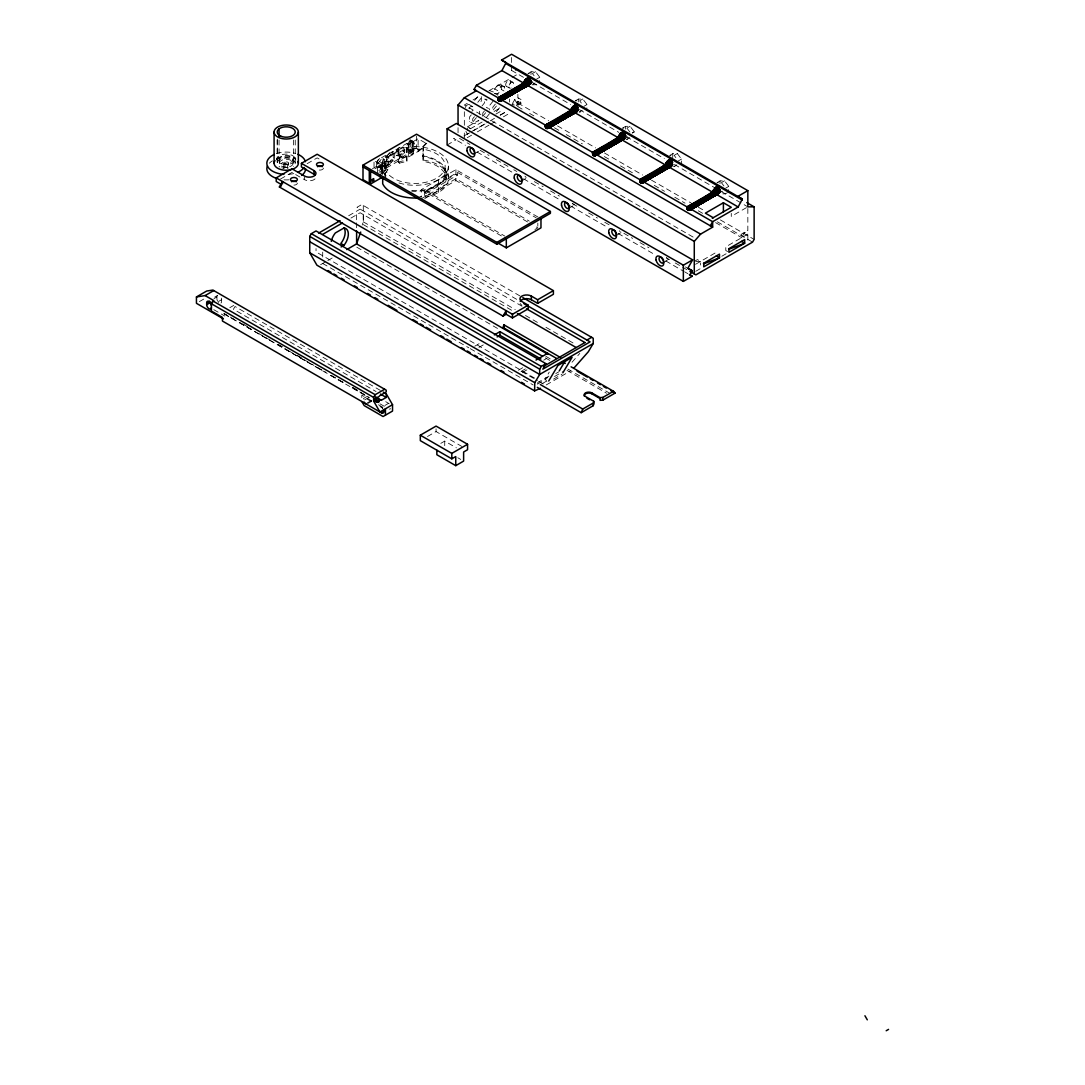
<?xml version="1.0" encoding="UTF-8"?>
<svg xmlns="http://www.w3.org/2000/svg" width="1085" height="1085" viewBox="0 0 1085 1085"><rect width="100%" height="100%" fill="white"/><g stroke="black" fill="none" stroke-linecap="round" stroke-linejoin="round"><path stroke-width="0.75" stroke-dasharray="5 3.75" d="M315.07 178.903A6.686 3.852 0 0 1 304.56 179.703L304.56 176.068M363.285 205.485L363.285 221.855L362.187 225.029M377.485 173.112L377.485 160.39C390.993 151.249 406.943 144.237 423.611 147.37A33.404 19.286 0 0 1 445.827 173.383A33.404 19.286 0 0 1 398.263 182.714M382.693 174.183L382.693 161.014L386.029 156.362L391.346 152.375L393.624 153.69L407.16 149.174L422.77 149.174A30.177 17.428 0 0 1 436.306 178.333A30.177 17.428 0 0 1 385.812 170.521L382.693 170.996L381.554 166.005L382.693 161.014L385.812 161.502L388.823 157.298L393.624 153.69M384.849 177.94L384.849 161.353L383.778 166.005L384.849 170.671M385.812 177.791L384.782 166.005L385.812 161.502L385.812 168.772L384.849 168.623L387.955 164.283L388.823 164.567L385.812 168.772M382.693 173.749L386.029 169.097L386.029 156.362L388.823 157.298L388.823 164.567M384.849 174.075L387.955 169.735L387.955 157.013L392.919 153.283L399.375 150.422L399.375 163.143L406.889 161.353L406.889 148.618L423.041 148.618L423.041 161.353A31.18 17.997 0 0 1 446.111 179.676A31.18 17.997 0 0 1 419.841 196.521M399.375 163.143L398.263 162.031L398.263 149.31L399.877 150.923L399.877 158.193L407.16 156.457L407.092 143.288L391.387 152.361M406.889 161.353L406.319 147.37L407.16 149.174M378.923 172.284L407.092 156.023L408.665 156.932L408.665 144.196L418.118 138.744L425.998 143.288L427.571 142.379L419.692 150.571L413.697 154.029L410.537 152.212L411.432 147.574A4.448 2.577 -60 0 0 412.978 143.057A4.448 2.577 -60 0 0 410.673 141.348L412.124 140.847L412.124 150.842L413.005 148.482A4.448 2.577 -60 0 0 414.565 143.966A4.448 2.577 -60 0 0 412.246 142.257L412.124 142.311M378.801 170.535L409.181 152.999L409.181 150.72L407.635 149.188A4.448 2.577 -60 0 1 409.045 142.284L412.124 140.847M408.286 149.391L410.727 151.629L410.754 141.633M408.665 156.932L412.327 154.816L413.005 141.701L413.697 154.029M411.812 190.607A30.177 17.428 0 0 0 444.647 176.462A30.177 17.428 0 0 0 422.77 156.457L423.611 147.37L423.041 161.353M438.584 192.384L438.584 179.649L455.917 169.667L539.489 217.909M445.148 173.288L445.148 166.005M446.152 178.74L446.152 173.288M448.376 178.74L448.376 166.005M458.046 132.682L458.046 126.172M464.339 125.263L464.339 111.755M516.311 105.747L517.884 103.021L517.884 94.354M747.836 208.523L747.836 230.481L741.53 234.116L741.53 237.764L744.676 232.298L747.836 234.116L747.836 241.223M396.5 155.277L399.836 155.575L403.172 151.412L403.186 146.95L399.836 146.665L396.5 150.815L396.5 155.277L401.409 156.484L403.077 154.409L404.746 152.32L404.759 147.858L403.186 146.95M494.692 93.337L498.029 93.636L501.365 89.472L501.378 85.01L498.029 84.725L494.692 88.889L494.692 93.337L497.839 95.168L497.839 90.597M501.378 85.01L504.525 86.841L504.511 91.303L501.365 89.472M530.985 74.607L531.107 71.786L535.556 71.705L539.76 77.266L539.584 81.483M578.237 101.882L578.359 99.074L582.808 98.993L587.012 104.54L586.836 108.758M625.489 129.156L625.611 126.348L630.059 126.267L634.264 131.814L634.142 134.73M672.673 157.854L672.863 153.622L677.298 153.541L681.502 159.102L681.271 164.73M719.979 183.718L720.101 180.897L724.549 180.829L728.754 186.376L728.523 192.004M283.768 168.718L283.809 163.075A1.845 1.058 0 0 1 284.297 162.411L284.989 162.031A2.455 1.411 0 0 1 286.847 161.896L287.444 162.031A2.455 1.411 0 0 1 288.583 162.899L288.664 168.718M288.664 163.265L288.624 163.442A1.845 1.058 0 0 1 288.149 164.12L287.444 164.486A2.455 1.411 0 0 1 285.586 164.622L284.989 164.486A2.455 1.411 0 0 1 283.85 163.632L283.768 163.265M381.581 174.02L382.205 163.116L377.485 160.39M422.77 156.457L423.041 155.887A31.18 17.997 0 0 1 445.623 176.557A31.18 17.997 0 0 1 411.703 191.191M512.378 103.645L514.738 99.549L517.884 97.731L521.044 99.549M546.921 381.31L545.063 379.126L549.241 372.101M376.441 162.397L379.791 158.234L384.7 159.454L384.7 163.903L381.364 168.066L376.441 166.859L376.441 162.397L378.014 163.306L378.014 167.768M378.014 163.306L381.364 159.156L384.7 159.454M386.463 156.606L389.813 152.456L394.723 153.663L394.723 158.112L391.387 162.275L386.463 161.068L386.463 156.606L388.05 157.515L388.05 161.977M376.441 166.859L379.791 167.158L383.127 162.994L383.127 158.532M388.05 157.515L391.387 153.365L394.723 153.663M386.463 161.068L389.813 161.367L393.15 157.203L393.15 152.754M398.073 156.186L398.073 151.737L401.409 147.574L404.759 147.858M474.633 100.457L477.983 96.307L481.32 96.606L481.32 101.054L479.651 103.143M477.793 102.288L481.13 98.125L484.48 98.423M471.27 114.874L469.561 116.99L469.561 121.534L472.707 123.351L476.125 123.663L478.851 120.272L464.339 128.64M482.052 105.896L484.48 102.885L484.48 100.647M474.416 116.692L472.707 118.807L472.707 123.351M476.383 117.6L472.965 121.846L469.561 121.534M504.525 86.841L501.175 86.556L497.839 90.706L494.692 88.889M484.452 110.928L482.771 113.03L482.771 116.027M493.024 101.217L489.647 105.421L489.647 109.924M485.66 112.704L482.988 116.014L480.329 115.769M495.33 104.092L492.793 107.239L492.793 111.741M489.525 113.627L486.148 117.831L483.476 117.587M496.401 106.018L493.024 110.222L490.352 109.992M499.548 107.835L496.17 112.04L493.512 111.809M572.012 362.254L579.783 353.425M425.998 143.288L418.118 151.48L418.118 138.744M410.754 143.098L410.618 143.193A4.448 2.577 -60 0 0 409.208 150.096L410.727 150.15M438.584 179.649L421.265 189.672L421.265 197.239M280.513 179.039L291.96 172.434L304.56 179.703M307.136 163.672L317.159 157.881L320.943 160.065M467.242 103.333L464.339 105.001L694.278 237.751M473.019 99.983L480.262 95.805M488.942 90.801L510.655 78.256M512.106 77.428L517.884 74.078M531.107 71.786L527.961 73.604L532.409 73.522L535.556 71.705M372.44 168.758L380.32 164.201L380.32 173.302M374.895 168.799L381.581 164.934M378.746 166.927L380.008 167.66L380.008 165.842L378.746 165.11L378.746 166.927L380.32 166.019L382.286 166.914M380.008 167.66L381.581 166.751L380.767 166.276M536.614 79.083L539.76 77.266M410.537 152.212L416.545 148.754L419.692 150.571M532.979 84.182L535.081 82.975M494.123 111.457L499.846 108.147M470.361 128.817L482.093 122.035M495.845 114.101L502.992 109.965M521.044 103.183L517.884 101.366L511.591 105.001L517.884 105.001L521.044 103.183L517.884 97.731M447.115 145.01L456.039 139.843L453.679 138.527L465.424 145.309M463.973 135.964L488.698 121.696M490.149 120.855L494.502 118.333M500.321 114.983L506.139 111.619M464.339 137.971L464.339 132.275L467.486 134.092L469.588 132.885M473.508 130.634L484.954 124.015M500.131 115.254L507.292 111.118M467.242 137.714L471.582 135.205M477.373 131.868L488.942 125.182M490.393 124.341L497.622 120.164M503.413 116.827L510.655 112.65M199.369 301.616L205.214 298.239M348.678 215.739L360.139 209.12M350.97 218.058L360.139 212.755L522.278 306.377M214.681 297.1L217.61 295.418M213.989 298.633L216.919 296.951A3.336 1.926 60 0 1 217.231 295.757M218.722 301.359L221.638 299.677A3.336 1.926 60 0 0 221.326 298.131M578.359 99.074L575.213 100.891L579.661 100.81L582.808 98.993M527.581 221.95L455.917 180.571L424.425 198.758L424.425 192.398L425.998 193.306L425.998 190.58L457.49 172.393L536.234 217.854M424.425 192.398L455.917 174.21L457.49 175.119L457.49 172.393M425.998 193.306L457.49 175.119M229.817 307.679L233.723 305.427M421.265 198.758L455.917 178.754L529.249 221.096M583.866 106.357L587.012 104.54M582.333 110.25L579.173 112.067L583.621 111.986M320.631 264.659L326.409 261.322M327.846 260.495L332.593 257.755M625.611 126.348L622.464 128.166L626.899 128.084L630.059 126.267M634.264 131.814L632.162 133.035L634.264 132.017M629.571 137.524L626.425 139.341L630.873 139.273M534.946 229.505L537.821 227.85L533.427 225.327M672.863 153.622L669.703 155.44L674.151 155.358L677.298 153.541M678.356 160.919L681.502 159.102M676.823 164.811L673.677 166.629L678.125 166.547M720.101 180.897L716.954 182.728L721.403 182.646L724.549 180.829M725.607 188.193L728.754 186.376M364.072 398.168L366.92 396.527M364.655 399.877L368.9 397.422L371.26 401.518L365.604 404.773M727.465 192.615L725.363 193.822L720.928 193.903M367.164 402.969L371.423 400.514M474.742 346.21L480.343 342.969M478.933 347.417L484.534 344.189M389.203 403.783A3.336 1.926 60 0 0 388.579 403.335L381.5 407.417A3.336 1.926 60 0 1 382.68 408.475M746.453 207.642L731.276 216.403L731.276 213.365M694.278 261.404L697.438 259.586L700.584 261.404L700.584 265.038M695.539 264.306L716.331 252.303M747.836 234.116L725.784 246.851L725.784 250.486L728.93 252.317M518.427 370.216L522.807 367.679M521.031 371.436L525.506 368.846M695.729 271.304L701.52 267.968M721.783 256.263L727.574 252.927M526.903 369.863L521.302 373.091L521.302 371.273L537.428 380.577M543.707 360.166L546.501 358.552M427.476 436.509L436.061 431.559L461.83 446.437M548.942 376.115L537.74 382.585L537.74 384.999M545.063 379.126L547.898 377.485M537.428 384.171L545.904 379.275M555.791 373.565L558.626 371.938M541.93 383.792L546.135 381.364M554.53 376.522L562.939 371.667M440.795 443.372L444.728 441.107L456.351 447.82M553.526 379.126L562.03 374.216M546.27 384.931L570.805 370.758M474.226 153.785L479.611 150.693M521.478 181.059L526.862 177.967M568.716 208.347L575.457 204.468M615.968 235.621L621.352 232.529M663.22 262.895C674.002 254.921 668.672 262.814 666.624 257.579M623.048 139.138L627.401 136.778M398.263 162.031L406.319 160.105M574.589 204.834L572.215 203.465M225.124 314.135L223.903 313.429L233.872 319.18M722.529 191.285L721.715 191.245M531.935 84.793L536.37 84.711M511.591 65.588L511.591 70.444L516.311 70.444M381.554 166.005L384.782 166.005M695.851 261.404L700.584 261.404M489.674 90.665L493.444 92.035M487.084 99.345L484.67 99.128L487.816 100.946L487.816 98.83M621.04 232.204L620.335 231.987M386.029 169.097L387.955 169.735M526.171 177.574L524.977 176.19M511.591 70.444L523.743 77.469M532.532 82.541L570.615 104.526M579.404 109.599L618.952 132.424M626.276 136.656L664.345 158.641M674.463 164.486L714.079 187.352M721.416 191.597L747.836 206.842M509.733 80.48A3.363 1.939 -60 0 1 508.675 85.701A3.363 1.939 -60 0 1 505.759 84.02A3.363 1.939 -60 0 1 509.733 80.48L512.893 82.311M506.37 86.312L509.53 88.129A3.363 1.939 -60 0 1 509.679 83.993A3.363 1.939 -60 0 1 513.151 82.514A3.363 1.939 -60 0 1 512.391 86.908M498.029 84.725L501.175 86.556M517.884 103.021L548.698 120.801M557.514 125.887L595.665 147.913M604.467 152.999L642.618 175.024M651.42 180.11L691.036 202.976M698.374 207.221L704.246 210.612M720.386 219.929L754.129 239.405M517.776 106.588L523.648 109.978M529.521 113.369L535.393 116.76M554.462 127.772L558.87 130.308M566.207 134.554L582.347 143.871M604.359 156.579L610.218 159.956M620.498 165.896L633.708 173.519M654.241 185.372L664.522 191.313M674.789 197.239L685.055 203.166M698.265 210.788L702.673 213.338M717.334 221.801L752.556 242.131M715.612 222.628L741.977 237.846M486.365 107.306L488.467 108.514M469.276 104.648L472.423 106.466M467.486 126.823L470.646 128.64L467.486 126.823L467.486 130.458M685.381 266.924L688.31 268.619M459.511 138.419L469.886 144.413M480.058 150.272L488.969 155.426M496.306 159.658L507.929 166.371M513.802 169.762L516.84 171.511M534.349 181.615L543.151 186.701M550.488 190.946L559.399 196.087M572.5 203.641L578.468 207.099M588.64 212.972L597.442 218.044M604.779 222.289L610.746 225.734M623.848 233.302L632.65 238.374M639.987 242.62L648.898 247.76M666.407 257.864L669.445 259.627M675.209 262.95L681.19 266.395M682.546 267.181L686.941 269.731M477.156 152.09L513.273 172.895M523.54 178.822L560.796 200.372M570.493 205.933L607.749 227.484M618.016 233.411L655.598 255.07M665.864 260.997L684.052 271.535M684.947 272.01L687.876 273.705M410.537 139.938L413.697 141.755M409.859 139.87L413.005 141.701M412.083 141.47L413.656 142.379M410.537 141.403L413.697 143.22M412.327 142.542L409.181 140.725L409.181 142.189L412.327 144.007M407.092 143.288L408.665 144.196M411.432 147.574L413.697 150.286M410.537 149.933L413.697 151.764M407.635 149.188L409.208 150.096M409.181 150.72L412.327 152.551M409.181 152.999L412.327 154.816M403.172 151.412L404.746 152.32M396.5 150.815L398.073 151.737M401.504 153.5L403.077 154.409M400.745 154.436L402.332 155.345M399.836 155.575L401.409 156.484M393.15 157.203L394.723 158.112M391.482 159.292L393.055 160.2M390.736 160.214L392.309 161.123M389.813 161.367L391.387 162.275M383.127 162.994L384.7 163.903M375.437 161.394L383.032 165.978M425.998 190.58L504.742 236.042M421.265 189.672L504.851 237.913M379.791 167.158L381.364 168.066M520 295.961L361.712 204.577L356.992 207.303L518.535 300.409M363.285 221.855L515.253 309.591M525.493 315.491L538.635 323.086M545.945 327.304L573.707 343.335M511.55 310.229L363.285 224.622L363.285 214.572M356.775 247.177L498.978 329.284M545.891 356.368L551.75 359.759M567.875 369.063L609.499 393.095M545.362 357.874L550.909 361.088M567.021 370.392L606.569 393.231M534.769 378.19L316.033 251.91L316.033 248.56M538.892 381.432L543.287 383.968M322.706 263.465L468.815 347.81M470.28 348.651L533.142 384.958M380.347 390.397L235.025 306.499L233.451 309.225L376.047 391.549M385.717 401.681L388.579 403.335M242.931 323.967L248.885 327.399M278.153 344.311L284.026 347.688M296.951 355.148L303.108 358.715M353.018 387.521L357.426 390.071M239.69 322.543L252.791 330.111M258.61 333.475L271.725 341.043M277.543 344.393L288.067 350.469M289.193 351.12L313.945 365.414M317.227 367.313L325.975 372.358M331.413 375.505L344.921 383.303M352.218 387.508L368.263 396.771M224.08 313.809L316.332 367.069M317.661 367.842L325.052 372.114M330.816 375.437L343.972 383.032M352.679 388.064L367.367 396.54M379.994 403.823L385.717 407.133M224.351 314.067L369.442 397.842M213.772 309.673L224.785 316.033M371.545 400.758L361.807 395.143L361.82 398.331M378.489 404.773L385.433 408.787M371.477 401.64L365.753 398.331A3.336 1.926 60 0 0 363.461 399.036M379.981 406.549L382.897 408.231M457.816 457.748L460.718 459.43M399.877 158.193L399.375 157.691L407.16 156.457M721.403 182.646L723.926 185.969M674.151 155.358L675.833 157.583M626.899 128.084L630.263 132.533M579.661 100.81L581.343 103.034M532.409 73.522L534.091 75.747M514.738 99.549L517.884 105.001M465.913 131.366L467.486 134.092M619.806 231.485L619.467 230.752M537.821 223.076L537.821 226.263M517.884 101.366L517.884 108.473M511.591 57.491L511.591 63.974M509.57 99.047L509.57 102.058M479.611 111.212L479.611 114.21M455.917 169.667L455.917 180.571M444.728 441.107L444.728 445.65M436.061 428.819L436.061 431.559M416.545 136.018L416.545 148.754M414.958 146.719L414.958 148.577M382.205 163.116L382.205 174.251M374.027 162.153L374.027 168.528M356.612 214.789L356.612 221.259M356.612 222.873L356.612 227.728M322.706 252.14L322.706 256.996M295.242 140.033L295.242 163.265M293.37 139.992L293.37 166.425M293.126 159.292L293.126 163.265M287.444 164.486L287.444 168.582M284.989 162.031L284.989 167.497M279.32 159.292L279.32 163.265M279.062 140.073L279.062 160.092M277.272 139.111L277.272 163.944A9.019 5.208 0 0 1 287.389 158.098A9.019 5.208 0 0 1 294.55 165.259M277.19 140.033L277.19 163.265M221.638 299.677L221.638 301.494A3.336 1.926 60 0 1 220.947 303.013M216.919 296.951L216.919 298.768A3.336 1.926 60 0 0 217.61 301.087M390.627 408.597A3.336 1.926 60 0 1 389.203 409.045M218.668 302.403A3.336 1.926 60 0 1 218.099 301.806M511.211 87.966A3.363 1.939 -60 0 1 510.587 88.224M468.856 108.514A3.567 2.062 -60 0 1 472.829 106.832L473.074 107.388A3.567 2.062 -60 0 1 471.907 111.335M465.316 107.537A3.567 2.062 -60 0 1 469.669 105.014L469.927 105.57A3.567 2.062 -60 0 1 469.276 108.758M283.85 168.351A2.455 1.411 0 0 1 286.847 167.348L287.444 167.497A2.455 1.411 0 0 1 288.583 168.351M289.668 166.71A6.903 3.987 0 0 0 292.597 161.733A6.903 3.987 0 0 0 284.433 159.414A6.903 3.987 0 0 0 279.374 163.781L279.55 164.296A6.903 3.987 0 0 0 288.854 166.941M282.765 168.066A9.019 5.208 0 0 1 281.707 167.768M279.835 166.941A9.019 5.208 0 0 1 279.062 166.425M288.935 179.798A19.381 11.189 0 0 1 283.877 179.825M269.338 163.211A19.381 11.189 0 0 1 272.389 160.878M276.363 159.088A19.381 11.189 0 0 1 295.744 158.98M293.804 173.559A19.381 11.189 0 0 1 288.935 174.332M276.363 153.622A19.381 11.189 0 0 1 295.744 153.514M276.594 158.993A12.138 7.012 0 0 1 295.852 158.993M386.029 175.648A33.404 19.286 0 0 1 382.693 170.996M423.611 160.105A33.404 19.286 0 0 1 448.363 178.238A33.404 19.286 0 0 1 425.279 197.09M521.899 305.183A6.686 3.852 0 0 1 520.176 303.461M297.358 183.121A3.458 1.994 0 0 1 293.913 185.115M323.398 168.094A3.458 1.994 0 0 1 319.939 170.087A3.458 1.994 0 0 1 316.481 168.094M279.55 160.322L279.374 159.807A6.903 3.987 0 0 1 288.583 155.548A6.903 3.987 0 0 1 290.888 162.235A6.903 3.987 0 0 1 279.55 160.322M281.707 163.808A9.019 5.208 0 0 0 295.242 159.292A9.019 5.208 0 0 0 281.707 154.775A9.019 5.208 0 0 0 281.707 163.808"/><path stroke-width="1.5" d="M520.176 301.454A6.686 3.852 0 0 1 531.352 299.731L537.658 303.366L553.404 294.279L553.404 290.631L317.159 154.246L301.413 163.333L301.413 166.968L314.013 174.251A6.686 3.852 0 0 1 315.07 175.051M314.013 174.251L314.013 170.616L301.413 163.333M382.693 177.37L382.693 183.731A33.404 19.286 0 0 0 417.874 197.958M458.046 124.544L458.046 105.001L464.339 97.731L476.423 90.747L474.064 89.431L476.423 85.295L501.921 70.579L506.071 62.632L501.528 60.055L511.591 54.25L747.836 190.648L747.836 206.842L754.129 206.842L754.129 239.405L752.556 242.131L695.851 274.871L689.884 271.426M496.862 244.22L496.862 242.403L550.407 211.48L550.407 213.311L496.862 244.22L363 166.927M694.278 273.962L694.278 241.399L700.584 234.116L712.655 227.145L712.655 221.693L738.166 206.964L742.316 199.03L501.528 60.055M573.816 368.235L588.314 351.771L593.224 343.525L593.224 338.235L522.821 297.588M602.853 400.134L602.867 397.422L613.513 391.292L615.087 393.109L602.853 400.134L600.059 400.324L600.059 397.625L591.827 392.892A4.448 2.577 0 0 0 585.534 392.892A4.448 2.577 0 0 0 585.534 396.527L593.753 401.287L593.753 403.973L593.237 405.681L581.18 412.68L537.319 387.359M540.493 388.267L534.607 390.871L534.769 382.68L539.679 374.447L593.224 343.525M528.653 77.876L524.909 80.276C535.461 70.349 527.961 94.612 522.007 84.562L524.909 80.276L529.819 77.537L530.063 79.191L498.096 97.813L498.435 100.552L501.338 100.81L529.385 84.562M573.829 105.828L576.311 104.404L572.961 106.601L577.152 104.363L572.161 107.564C582.713 97.623 575.199 121.886 569.259 111.836L572.161 107.564L577.071 104.825L577.315 106.479L545.348 125.087L545.687 127.84L548.59 128.098L577.261 111.457M595.841 155.372L624.879 138.365L619.345 141.552L616.511 139.124L618.097 137.646C618.287 134.73 624.77 128.925 624.567 133.753L592.6 152.375L592.749 154.775L595.407 155.589L624.499 138.731M670.72 159.183L667.451 161.163C677.474 153.175 668.848 175.865 663.762 166.398L665.349 164.92C665.525 162.33 670.232 157.284 671.818 161.028L639.838 179.649L639.987 182.049L642.645 182.877L671.751 166.019M717.429 194.256L713.849 196.114L711 193.673L713.903 189.4L718.812 186.661L719.057 188.315L687.09 206.923L687.239 209.324L689.897 210.151L718.378 193.686M383.29 392.092L386.219 393.787L386.233 397.422L381.296 400.284C379.072 398.181 377.905 405.831 375.044 400.243C374.786 396.595 378.868 397.937 379.709 395.727L386.219 391.97L386.219 390.152L212.863 290.061L206.679 291.038L196.439 296.951L196.439 303.312L223.374 318.854M593.237 405.681L593.753 401.287M360.722 232.041L356.612 243.881L346.725 249.591M560.701 357.63L503.901 324.822L502.721 328.24L504.294 328.24L556.537 358.403M581.18 412.68L582.754 409.045L593.237 403.01M692.623 259.844L688.31 267.452L688.31 268.619L692.284 270.789L689.924 274.925L692.284 276.241L683.347 281.395L447.115 145.01L447.115 128.803L456.378 123.459L692.623 259.844L683.347 265.201L447.115 128.803M553.404 290.631L537.658 299.731L531.352 296.096A6.686 3.852 0 0 0 521.899 296.096A6.686 3.852 0 0 0 521.899 301.549L528.205 305.183L528.205 308.818L512.459 317.919L506.152 314.284L503.006 316.101L279.374 186.973L282.507 181.52L282.507 183.948M384.334 411.242L381.5 412.883L222.425 321.038L222.425 317.403L211.399 311.042L211.399 303.759L213.772 300.586L205.106 295.581L196.439 296.951M534.607 390.871L316.915 265.188L309.74 252.764L309.74 236.394L311.314 233.668L316.033 230.942L545.986 363.692L542.826 369.158L590.077 341.87L523.947 303.691M386.219 393.787L392.526 404.691L379.926 411.974L373.62 401.057L373.62 397.422L375.193 394.696L384.646 389.23M503.006 316.101L506.152 310.635L506.152 314.284M309.74 241.684L539.679 374.447L539.679 369.158L541.252 366.418L545.986 363.692M548.698 380.998L557.907 365.536L572.08 357.345L562.871 372.806M559.236 370.934L565.095 361.102M714.283 188.898L718.894 186.2M623.712 131.583L620.2 133.875L623.414 131.8M528.571 84.522L500.063 101.258L525.574 86.814M501.338 100.81L517.559 91.357L500.483 101.19L527.703 85.457L570.846 110.372L577.559 107.049L571.008 109.802L577.152 105.896L571.497 108.649L577.071 104.825M621.542 132.818C627.578 130.987 623.007 138.541 618.097 137.646L574.955 112.731L548.59 128.098M529.005 84.603L502.206 100.186L545.348 125.087L552.672 121.425L555.886 123.826L547.722 128.464L564.81 118.645L549.024 127.813L556.239 123.676M624.458 138.283L594.553 155.82L620.077 141.375M671.683 163.849L639.838 179.649L596.696 154.735L612.062 145.919L594.973 155.738L624.784 138.541M643.08 182.646L671.303 166.331M671.71 165.571L641.805 183.094L669.445 167.293L712.587 192.208C721.688 191.53 720.277 183.813 714.703 188.437L719.057 185.806L716.927 187M719.274 193.103L689.897 210.151L698.252 205.268L689.056 210.381L720.332 192.045L687.239 209.324L719.979 189.956L719.057 188.315L712.75 191.638M714.567 195.937L719.355 192.967L690.331 209.934M529.819 77.537L524.245 81.375L529.9 78.622L523.757 82.514L530.063 79.191L530.985 80.846L498.246 100.213L531.392 81.294L498.096 97.813L476.423 85.295M545.348 125.087L578.237 108.12L545.497 127.487L577.261 109.368L545.267 125.643M618.26 137.076L624.567 133.753L625.489 135.394L592.749 154.775L625.896 135.842L592.6 152.375L549.444 127.46L576.243 111.877M639.838 179.649L672.727 162.669L639.987 182.049L671.751 163.93M498.015 98.355L530.307 79.775L498.096 97.813M531.731 82.297L528.938 84.074L531.704 82.541M570.846 110.372L560.959 116.638L564.186 119.038M619.793 134.337L624.404 131.638L619.047 135.367L624.309 132.614L618.735 135.937L624.404 133.17L608.21 143.912L592.6 152.375M667.044 161.611L671.642 158.912L666.298 162.655L671.561 159.902L665.987 163.211L671.642 160.458L655.462 171.186L658.69 173.586M718.812 186.661L713.238 190.485L718.894 187.732L702.714 198.474L687.09 206.923L643.947 182.022L670.747 166.439M530.443 82.46L498.978 101.054L529.521 83.545M577.695 109.748L546.23 128.328L578.142 110.033L545.267 126.647L577.559 107.049L545.24 126.158L577.627 109.68M665.512 164.35L671.818 161.028L665.349 164.92L622.193 140.019L624.092 137.537L624.851 134.255L592.478 153.433L624.879 136.954L593.468 155.603L624.011 138.107M672.063 161.611L639.73 180.72L672.117 164.242L640.72 182.89L672.646 164.581M719.436 191.584L687.971 210.165L719.884 191.855M577.206 111.009L547.315 128.545L576.813 111.769M528.924 77.238L525.71 79.327L528.504 77.835M670.666 159.075L667.885 160.743L670.503 159.264M717.917 186.349L715.137 188.03L719.057 185.806M575.796 111.864L578.169 110.439M670.286 166.412L672.673 164.988M650.39 178.374L642.225 183.026L659.3 173.193L643.947 182.022M517.287 91.615L528.436 85.145M564.525 118.889L577.111 111.579M611.777 146.163L624.363 138.853M659.029 173.451L671.615 166.141M698.252 205.268L690.765 209.649L714.852 195.68M525.289 79.788L528.748 77.754M572.541 107.062L575.999 105.042M499.67 101.271L529.195 84.589M501.772 100.525L509.258 96.158M546.921 128.545L576.447 111.864M594.173 155.82L625.136 138.338M603.762 150.707L596.275 155.087L602.039 151.778M669.228 159.875L671.317 158.654M641.411 183.094L670.937 166.425M643.514 182.361L651 177.994M718.568 185.928L716.48 187.149L718.812 185.874M688.663 210.381L718.189 193.7M498.693 100.837L528.788 84.562M545.931 128.111L576.04 111.85M593.183 155.399L624.743 138.338M640.435 182.673L670.53 166.398M687.673 209.948L720.454 192.126M528.137 85.05L530.619 83.599M621.081 133.116L623.563 131.678M668.333 160.39L670.815 158.952M715.585 187.664L718.067 186.227M281.259 184.436L276.214 181.52L276.214 177.886L291.96 168.799L304.56 176.068A6.686 3.852 0 0 0 314.013 176.068A6.686 3.852 0 0 0 314.013 170.616M279.374 186.973L281.463 185.766M381.581 177.669L370.555 184.03L363 179.662L363 165.11L416.545 134.201L550.407 211.48M528.775 78.635L530.877 77.415M498.11 99.82L529.371 83.45M373.701 180.395L372.128 181.304L372.128 179.486L373.701 178.577L373.701 180.395L372.44 179.662M205.106 295.581L213.772 290.577M318.61 233.099L340.093 220.703M322.706 234.36L342.494 222.94M211.399 307.408A3.336 1.926 60 0 1 209.039 308.764A3.336 1.926 60 0 1 206.679 304.668L206.679 302.851L209.608 301.169M206.679 304.668L211.073 302.145M341.11 246.96L343.999 245.291A12.247 7.066 -60 0 0 343.999 227.959L335.333 232.963A12.247 7.066 -60 0 0 331.291 241.372M545.348 127.094L553.336 122.496M592.6 154.368L623.861 138.012M497.513 242.782L506.315 247.855L540.967 227.85L540.967 218.763M639.852 181.656L672.564 164.54M687.103 208.93L719.816 191.814M276.214 177.886L512.459 314.284L528.205 305.183M373.62 401.057L375.044 400.243M494.34 334.899L499.941 331.657L542.419 356.192M712.303 218.248L731.276 207.303L723.397 202.759L705.386 213.162L713.252 217.719M747.836 190.648L737.773 196.453L742.316 199.03M497.133 336.92L499.941 335.292L540.954 358.986M535.99 360.071L547.708 353.303M703.446 263.384L719.477 254.121L719.477 257.782L703.731 266.856L703.731 263.221M728.645 248.831L744.676 239.582L744.676 243.216L728.93 252.317L728.93 248.668M455.754 465.655L455.754 456.554L451.808 458.833L420.315 440.646L420.315 435.193L436.061 426.093L467.567 444.28L467.567 449.733L463.62 452.011L463.62 461.098L455.754 465.655L436.848 454.737L436.848 450.194M586.931 340.053L591.65 337.327M543.978 366.174L584.923 342.534M420.315 435.193L451.808 453.381L467.567 444.28M886.201 1030.75L888.561 1029.38M671.167 158.722L668.78 160.092L670.964 158.858M718.419 186.01L716.032 187.379L718.216 186.132M706.552 200.481L691.199 209.296L712.655 221.693L710.295 225.829L712.655 227.145L474.064 89.431M525.235 86.963L529.561 84.494M619.738 141.525L622.614 139.87M717.117 194.432L689.463 210.3L697.981 205.513M592.505 152.917L599.91 148.699L603.138 151.1M639.757 180.191L647.162 175.987L649.996 178.415M687.008 207.479L719.301 188.885L718.853 191.53L716.697 194.568L738.166 206.964M526.144 78.907L528.761 77.428M573.395 106.194L576.013 104.716M620.634 133.469L623.251 131.99M523.974 81.945L529.9 78.622M571.225 109.219L577.152 105.896M618.477 136.507L624.404 133.17M665.729 163.781L671.642 160.458M712.967 191.055L718.894 187.732M508.648 96.551L499.303 101.19L524.855 87.003M555.086 123.785L546.555 128.478L572.093 114.278M602.324 151.059L593.807 155.752L619.345 141.552M649.576 178.333L641.045 183.026L666.597 168.84M697.641 205.662L688.297 210.314L713.849 196.114M507.834 96.511L506.939 96.036L498.435 100.552L529.805 83.667M554.191 123.31L545.687 127.84L577.057 110.941M601.429 150.598L592.939 155.114L624.309 138.229M648.681 177.872L640.191 182.388L671.561 165.503M696.828 205.621L695.933 205.146L687.429 209.676L720.386 190.404L687.09 206.923M506.939 96.036L506.098 95.209L498.015 99.372L530.619 80.331L522.007 84.562M600.588 149.771L592.519 153.921L625.123 134.879L616.511 139.124M647.84 177.045L639.757 181.209L672.361 162.167L663.762 166.398M695.933 205.146L695.092 204.333L687.008 208.483L719.613 189.441L711 193.673M531.826 81.66L497.988 98.884L505.42 94.151L506.098 95.209M719.369 191.516L686.981 207.995L694.414 203.261L695.092 204.333M530.985 80.846L513.72 89.35L516.948 91.75M625.489 135.394L608.21 143.912L611.438 146.312M719.979 189.956L702.714 198.474L704.233 200.359L706.281 200.725M569.259 111.836L577.871 107.605M728.93 249.279L744.676 243.216L741.53 241.399M703.731 263.831L719.477 257.782L716.331 255.951M600.059 397.625L602.867 397.422M506.071 63.703L742.316 200.101M746.792 202.61L754.129 206.842M501.921 70.579L523.594 83.084M464.339 97.731L700.584 234.116M458.046 105.001L694.278 241.399M687.985 268.307L692.284 270.789M689.341 274.546L692.284 276.241M363 165.11L496.862 242.403M526.537 308.832L585.005 342.589M517.423 313.619L576.135 347.512M562.328 361.753L565.258 363.434M571.103 366.811L613.513 391.292M548.047 354.402L356.612 243.881L356.612 230.956M577.071 371.165L587.297 377.065M590.226 378.76L593.156 380.442M597.537 382.978L600.466 384.673M603.382 386.355L606.312 388.05M610.692 390.573L615.087 393.109M343.999 245.291L340.839 243.474A12.247 7.066 -60 0 0 344.013 227.972M584.381 396.283A4.448 2.577 0 0 1 586.456 393.394A4.448 2.577 0 0 1 591.827 393.801L600.059 398.548M311.314 233.668L541.252 366.418M309.74 236.394L539.679 369.158M586.904 398.236L589.643 399.822M540.344 384.565L582.754 409.045M309.74 252.764L534.769 382.68M327.982 270.572L330.911 272.267M333.854 273.962L336.784 275.658M341.178 278.194L344.108 279.889M354.375 285.803L357.304 287.498M367.571 293.425L370.5 295.12M374.895 297.656L377.824 299.351M388.091 305.278L396.893 310.351M413.019 319.668L417.413 322.204M420.343 323.9L423.272 325.595M426.215 327.277L430.609 329.826M440.876 335.74L443.806 337.435M446.735 339.13L451.129 341.666M461.396 347.593L464.326 349.289M467.255 350.984L470.185 352.679M474.593 355.215L477.522 356.911M480.452 358.606L483.381 360.288M487.789 362.838L490.718 364.519M500.972 370.446L503.915 372.141M521.505 382.3L524.435 383.995M380.401 394.072L386.233 397.422M212.985 301.033L375.193 394.696M375.329 396.825L381.296 400.284M376.427 397.883L379.357 399.565M211.399 303.759L373.62 397.422M374.773 398.819L379.14 401.341M374.528 399.361L378.896 401.884M375.586 400.555L378.502 402.237M375.084 400.718L378 402.399M374.501 400.663L377.404 402.332M864.935 1015.75L867.295 1019.832M361.82 401.504L364.194 405.6L383.073 416.518L392.526 411.066L392.526 404.691M503.901 324.822L504.294 328.24M506.315 238.768L506.315 247.855M723.397 202.759L723.397 211.846M683.347 265.201L683.347 281.395M591.827 392.892L591.827 393.801M537.658 299.731L537.658 303.366M531.352 296.096L531.352 299.731M512.459 314.284L512.459 317.919M499.941 331.657L499.941 335.292M451.808 453.381L451.808 458.833M385.433 408.787L385.433 415.148M380.008 174.929L380.008 176.76M370.555 171.294L370.555 184.03M369.293 170.576L369.293 183.297M298.361 132.017A12.138 7.012 0 0 1 280.147 138.08A12.138 7.012 0 0 1 280.147 125.941A12.138 7.012 0 0 1 298.361 132.017L298.361 163.265M279.062 128.844L279.062 136.859M274.085 132.017L274.085 163.265M383.548 409.967A3.336 1.926 60 0 1 381.5 412.883M365.753 403.783A3.336 1.926 60 0 1 364.072 402.02M206.679 302.851A3.336 1.926 60 0 1 209.039 301.494A3.336 1.926 60 0 1 211.399 305.577M305.59 168.609A19.381 11.189 0 0 1 301.711 175.445M276.689 178.455A19.381 11.189 0 0 1 267.452 165.924M304.193 167.443A19.381 11.189 0 0 1 298.158 172.067M283.877 174.359A19.381 11.189 0 0 1 267.547 166.263A19.381 11.189 0 0 1 274.274 154.45M297.86 154.314A19.381 11.189 0 0 1 305.4 161.692M297.941 161.448A12.138 7.012 0 0 1 285.423 170.25A12.138 7.012 0 0 1 275.007 160.58M474.782 152.348A3.336 1.926 60 0 1 471.473 152.958A3.336 1.926 60 0 1 470.795 148.062A3.336 1.926 60 0 1 474.633 151.33M521.885 178.618A3.336 1.926 60 0 1 520.068 181.195A3.336 1.926 60 0 1 517.301 176.909A3.336 1.926 60 0 1 520.068 175.811M520.474 176.163A3.336 1.926 60 0 1 521.478 177.56M569.272 206.91A3.336 1.926 60 0 1 566.506 207.995A3.336 1.926 60 0 1 564.688 203.329A3.336 1.926 60 0 1 568.092 203.858M568.432 204.333A3.336 1.926 60 0 1 569.137 205.892M616.199 232.638A3.336 1.926 60 0 1 614.842 235.825A3.336 1.926 60 0 1 611.804 231.62A3.336 1.926 60 0 1 614.571 230.373M614.964 230.725A3.336 1.926 60 0 1 615.683 231.607M663.735 260.97A3.336 1.926 60 0 1 661.402 262.828A3.336 1.926 60 0 1 659.083 258.284A3.336 1.926 60 0 1 662.216 257.999M662.921 258.895A3.336 1.926 60 0 1 663.45 259.925M291.472 181.71A3.458 1.994 0 0 1 296.354 181.71M317.498 166.683A3.458 1.994 0 0 1 322.381 166.683M280.73 136.14A9.019 5.208 0 0 0 295.161 132.696A9.019 5.208 0 0 0 282.765 127.203A9.019 5.208 0 0 0 280.73 136.14M467.025 150.801A5.574 3.214 60 0 0 473.575 156.742A5.574 3.214 60 0 0 471.921 148.157A5.574 3.214 60 0 0 467.025 150.801M514.263 178.076A5.574 3.214 60 0 0 520.827 184.03A5.574 3.214 60 0 0 519.173 175.431A5.574 3.214 60 0 0 514.263 178.076M561.515 205.35A5.574 3.214 60 0 0 568.079 211.304A5.574 3.214 60 0 0 566.424 202.705A5.574 3.214 60 0 0 561.515 205.35M608.766 232.624A5.574 3.214 60 0 0 615.317 238.578A5.574 3.214 60 0 0 613.662 229.993A5.574 3.214 60 0 0 608.766 232.624M656.018 259.912A5.574 3.214 60 0 0 662.569 265.866A5.574 3.214 60 0 0 660.914 257.267A5.574 3.214 60 0 0 656.018 259.912M292.177 181.222A3.458 1.994 0 0 0 297.358 179.486A3.458 1.994 0 0 0 292.177 177.764A3.458 1.994 0 0 0 292.177 181.222M318.217 166.181A3.458 1.994 0 0 0 323.398 164.459A3.458 1.994 0 0 0 318.217 162.736A3.458 1.994 0 0 0 318.217 166.181"/></g></svg>
